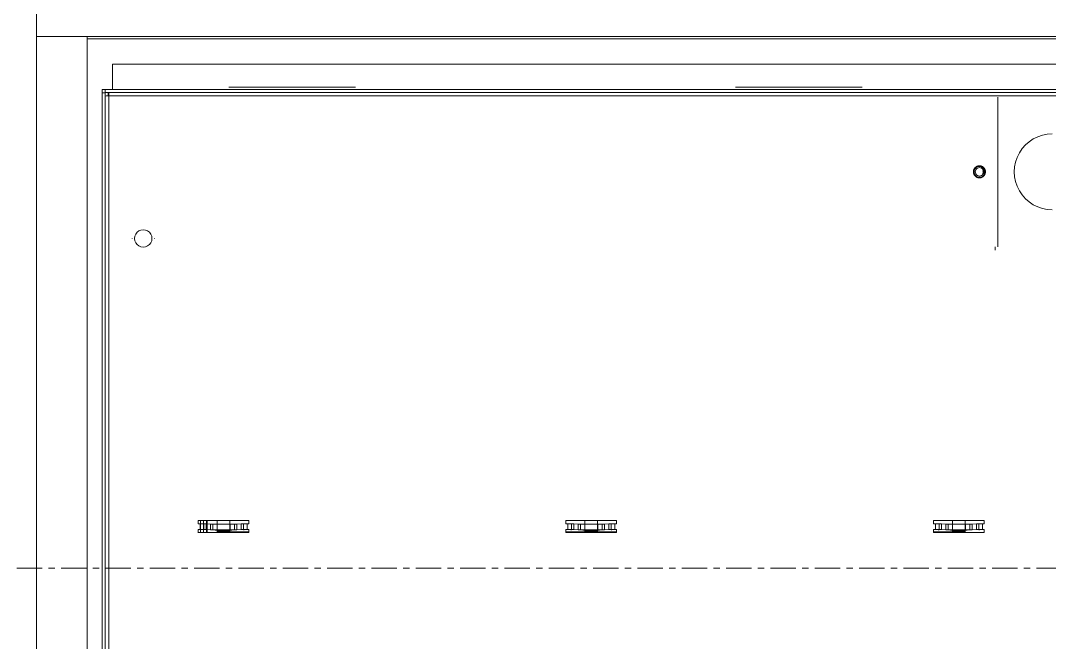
# Model space of a CAD drawing. Header units: inches. Extents: x 3268 to 7018, y 976 to 6708.
# Drawn here: x 5658.94 to 5679.24, y 3509.68 to 3521.96 of the extents above; entities that cross this region are included whole.
import ezdxf

# ---------------------------------------------------------------- set-up
doc = ezdxf.new("R2010")
doc.units = ezdxf.units.IN
doc.header["$MEASUREMENT"] = 0
doc.linetypes.add('Grid Line 1_2_', pattern=[0.875, 0.5, -0.125, 0.125, -0.125])
for name, color, linetype, lineweight in [('G-IMPT', 8, 'Continuous', 9), ('I-WALL', 2, 'Continuous', 9), ('Q-CASE', 31, 'Continuous', 9), ('Q-SPCQ', 91, 'Continuous', 9), ('S-GRID', 1, 'Continuous', 9)]:
    doc.layers.add(name, color=color, linetype=linetype, lineweight=lineweight)

# ---------------------------------------------------------------- blocks, each defined once
blk = doc.blocks.new('Main Locker for Revit - LKR-1_10_autocad_dwg_PRT-008-1-2-9311805-Overall Retail Plan Opt 2')
at = {"layer": 'G-IMPT', "color": 133}
for p, q in [((3.031, 15.633), (0.531, 15.633)), ((13.031, 15.633), (10.531, 15.633))]:
    blk.add_line(p, q, dxfattribs=at)
blk = doc.blocks.new('Main Locker for Revit - LKR-1_10_autocad_dwg_PRT-008-1-2$1$ATF-9311807-Overall Retail Plan Opt 2')
blk.add_blockref('Main Locker for Revit - LKR-1_10_autocad_dwg_PRT-008-1-2-9311805-Overall Retail Plan Opt 2', (0, 0))
blk = doc.blocks.new('Main Locker for Revit - LKR-1_10_autocad_dwg_ASY-001-9311819-Overall Retail Plan Opt 2')
blk.add_blockref('Main Locker for Revit - LKR-1_10_autocad_dwg_PRT-008-1-2$1$ATF-9311807-Overall Retail Plan Opt 2', (0, 0))
blk = doc.blocks.new('Main Locker for Revit - LKR-1_10_autocad_dwg_PRT-001-1-9311830-Overall Retail Plan Opt 2')
at = {"layer": 'G-IMPT', "color": 133}
for q in [(35.472, 15.582), (-1.91, 15.523)]:
    blk.add_line((-1.91, 15.582), q, dxfattribs=at)
blk.add_arc((-1.841, 15.513), 0.01, 90, 180, dxfattribs=at)
blk = doc.blocks.new('Main Locker for Revit - LKR-1_10_autocad_dwg_PRT-001-1$1$ATF-9311831-Overall Retail Plan Opt 2')
blk.add_blockref('Main Locker for Revit - LKR-1_10_autocad_dwg_PRT-001-1-9311830-Overall Retail Plan Opt 2', (0, 0))
blk = doc.blocks.new('Main Locker for Revit - LKR-1_10_autocad_dwg_PRT-002-1-V18-Overall Retail Plan Opt 2')
at = {"layer": 'G-IMPT', "color": 133}
for p, q in [((-1.969, 15.52), (-1.969, 15.582)), ((-1.969, 15.582), (-1.91, 15.582)), ((-1.969, -6.605), (-1.969, 15.52)), ((-1.91, 15.52), (-1.969, 15.52)), ((-1.969, -6.599), (-1.969, -6.668)), ((-1.969, -6.668), (-1.969, -6.605)), ((-1.969, -6.605), (-1.91, -6.605)), ((-1.91, -6.668), (-1.969, -6.668)), ((-1.91, -6.668), (-1.969, -6.668)), ((-1.91, -6.668), (-1.91, -6.599)), ((-1.91, -6.605), (-1.91, -6.668))]:
    blk.add_line(p, q, dxfattribs=at)
for radius in [0.069, 0.01]:
    blk.add_arc((-1.9, -6.599), radius, 180, 270, dxfattribs=at)
blk = doc.blocks.new('Main Locker for Revit - LKR-1_10_autocad_dwg_PRT-002-1$1$ATF-V19-Overall Retail Plan Opt 2')
blk.add_blockref('Main Locker for Revit - LKR-1_10_autocad_dwg_PRT-002-1-V18-Overall Retail Plan Opt 2', (0, 0))
blk = doc.blocks.new('Main Locker for Revit - LKR-1_10_autocad_dwg_PRT-004-1-9311836-Overall Retail Plan Opt 2')
at = {"layer": 'G-IMPT', "color": 133}
for p, q in [((-1.91, 15.455), (-1.91, 15.524)), ((-1.851, 15.524), (-1.91, 15.524)), ((-1.91, 15.455), (-1.91, -6.599)), ((-1.91, 15.455), (-1.91, -6.599)), ((-1.851, 15.524), (-1.851, 15.455)), ((35.405, 15.524), (-1.841, 15.524)), ((-1.841, 15.457), (-1.841, 15.524)), ((35.405, 15.524), (-1.841, 15.524)), ((-1.841, -6.596), (-1.841, 15.457)), ((35.405, 15.457), (-1.841, 15.457)), ((16.032, 13.956), (16.032, 13.955)), ((-0.073, 7.009), (-0.073, 7.071)), ((-0.073, 7.071), (0.927, 7.071)), ((0.927, 7.069), (-0.073, 7.069)), ((-0.073, 7.069), (-0.073, 7.007)), ((-0.037, 7.009), (-0.073, 7.009)), ((-0.073, 7.007), (-0.037, 7.007)), ((-0.037, 6.894), (-0.037, 7.009)), ((-0.037, 7.007), (-0.037, 6.892)), ((0.168, 7.001), (0.036, 7.006)), ((0.036, 6.891), (0.036, 7.006)), ((0.08, 6.892), (0.08, 7.007)), ((0.212, 7.002), (0.08, 7.007)), ((0.168, 6.886), (0.168, 7.001)), ((0.212, 6.887), (0.212, 7.002)), ((0.299, 7.001), (0.554, 7.001)), ((0.299, 7.001), (0.299, 6.886)), ((0.554, 6.999), (0.299, 6.999)), ((0.299, 6.884), (0.299, 6.999)), ((0.554, 7.001), (0.554, 6.886)), ((0.554, 6.884), (0.554, 6.999)), ((0.774, 7.007), (0.642, 7.002)), ((0.642, 7.002), (0.642, 6.887)), ((0.817, 7.006), (0.686, 7.001)), ((0.686, 6.886), (0.686, 7.001)), ((0.774, 6.892), (0.774, 7.007)), ((0.817, 6.891), (0.817, 7.006)), ((0.927, 7.009), (0.89, 7.009)), ((0.89, 7.009), (0.89, 6.894)), ((0.89, 7.007), (0.927, 7.007)), ((0.89, 6.892), (0.89, 7.007)), ((0.927, 7.071), (0.927, 7.009)), ((7.183, 7.009), (7.183, 7.071)), ((7.183, 7.071), (8.183, 7.071)), ((8.183, 7.069), (7.183, 7.069)), ((7.219, 7.009), (7.183, 7.009)), ((7.183, 7.007), (7.219, 7.007)), ((7.219, 6.894), (7.219, 7.009)), ((7.219, 7.007), (7.219, 6.892)), ((7.424, 7.001), (7.292, 7.006)), ((7.292, 6.891), (7.292, 7.006)), ((7.336, 6.892), (7.336, 7.007)), ((7.468, 7.002), (7.336, 7.007)), ((7.424, 6.886), (7.424, 7.001)), ((7.468, 6.887), (7.468, 7.002)), ((7.555, 7.001), (7.81, 7.001)), ((7.555, 7.001), (7.555, 6.886)), ((7.81, 6.999), (7.555, 6.999)), ((7.555, 6.884), (7.555, 6.999)), ((7.81, 7.001), (7.81, 6.886)), ((7.81, 6.884), (7.81, 6.999)), ((8.03, 7.007), (7.898, 7.002)), ((7.898, 7.002), (7.898, 6.887)), ((8.073, 7.006), (7.942, 7.001)), ((7.942, 6.886), (7.942, 7.001)), ((8.03, 6.892), (8.03, 7.007)), ((8.073, 6.891), (8.073, 7.006)), ((8.183, 7.009), (8.146, 7.009)), ((8.146, 7.009), (8.146, 6.894)), ((8.146, 7.007), (8.183, 7.007)), ((8.146, 6.892), (8.146, 7.007)), ((8.183, 7.071), (8.183, 7.009)), ((14.439, 7.009), (14.439, 7.071)), ((14.439, 7.071), (15.439, 7.071)), ((15.439, 7.069), (14.439, 7.069)), ((14.475, 7.009), (14.439, 7.009)), ((14.439, 7.007), (14.475, 7.007)), ((14.475, 6.894), (14.475, 7.009)), ((14.475, 7.007), (14.475, 6.892)), ((14.68, 7.001), (14.548, 7.006)), ((14.548, 6.891), (14.548, 7.006)), ((14.592, 6.892), (14.592, 7.007)), ((14.724, 7.002), (14.592, 7.007)), ((14.68, 6.886), (14.68, 7.001)), ((14.724, 6.887), (14.724, 7.002)), ((14.811, 7.001), (15.066, 7.001)), ((14.811, 7.001), (14.811, 6.886)), ((15.066, 6.999), (14.811, 6.999)), ((14.811, 6.884), (14.811, 6.999)), ((15.066, 7.001), (15.066, 6.886)), ((15.066, 6.884), (15.066, 6.999)), ((15.286, 7.007), (15.154, 7.002)), ((15.154, 7.002), (15.154, 6.887)), ((15.329, 7.006), (15.198, 7.001)), ((15.198, 6.886), (15.198, 7.001)), ((15.286, 6.892), (15.286, 7.007)), ((15.329, 6.891), (15.329, 7.006)), ((15.439, 7.009), (15.402, 7.009)), ((15.402, 7.009), (15.402, 6.894)), ((15.402, 7.007), (15.439, 7.007)), ((15.402, 6.892), (15.402, 7.007)), ((15.439, 7.071), (15.439, 7.009)), ((-0.073, 6.832), (-0.073, 6.894)), ((-0.073, 6.894), (-0.037, 6.894)), ((-0.037, 6.892), (-0.073, 6.892)), ((-0.073, 6.892), (-0.073, 6.83)), ((0.927, 6.832), (-0.073, 6.832)), ((0.036, 6.891), (0.168, 6.886)), ((0.08, 6.892), (0.212, 6.887)), ((0.554, 6.886), (0.299, 6.886)), ((0.299, 6.884), (0.554, 6.884)), ((0.642, 6.887), (0.774, 6.892)), ((0.686, 6.886), (0.817, 6.891)), ((0.89, 6.894), (0.927, 6.894)), ((0.927, 6.892), (0.89, 6.892)), ((0.927, 6.894), (0.927, 6.832)), ((7.183, 6.832), (7.183, 6.894)), ((7.183, 6.894), (7.219, 6.894)), ((7.219, 6.892), (7.183, 6.892)), ((8.183, 6.832), (7.183, 6.832)), ((7.292, 6.891), (7.424, 6.886)), ((7.336, 6.892), (7.468, 6.887)), ((7.81, 6.886), (7.555, 6.886)), ((7.555, 6.884), (7.81, 6.884)), ((7.898, 6.887), (8.03, 6.892)), ((7.942, 6.886), (8.073, 6.891)), ((8.146, 6.894), (8.183, 6.894)), ((8.183, 6.892), (8.146, 6.892)), ((8.183, 6.894), (8.183, 6.832)), ((14.439, 6.832), (14.439, 6.894)), ((14.439, 6.894), (14.475, 6.894)), ((14.475, 6.892), (14.439, 6.892)), ((15.439, 6.832), (14.439, 6.832)), ((14.548, 6.891), (14.68, 6.886)), ((14.592, 6.892), (14.724, 6.887)), ((15.066, 6.886), (14.811, 6.886)), ((14.811, 6.884), (15.066, 6.884)), ((15.154, 6.887), (15.286, 6.892)), ((15.198, 6.886), (15.329, 6.891)), ((15.402, 6.894), (15.439, 6.894)), ((15.439, 6.892), (15.402, 6.892)), ((15.439, 6.894), (15.439, 6.832))]:
    blk.add_line(p, q, dxfattribs=at)
for centre, major_axis, ratio, start_param, end_param in [((-1.841, 15.455), (-0.069, 0), 0.034899, 4.712389, 6.283185), ((16.782, 13.958), (0.75, 0), 0.999391, 1.570796, 4.712389), ((15.344, 13.958), (0.083, 0), 0.999391, 1.570796, 4.712389), ((15.344, 13.958), (0.083, 0), 0.999391, 4.712389, 7.853982), ((-1.16, 12.642), (0.172, 0), 0.999391, 1.570796, 4.712389), ((-1.16, 12.642), (0.172, 0), 0.999391, 4.712389, 7.853982), ((-0.037, 7.003), (0.157, 0), 0.034899, 0.735387, 1.570796), ((-0.037, 7.003), (0.0985, 0), 0.034899, 0.735387, 1.570796), ((0.299, 7.005), (-0.177, 0), 0.034899, 0.735387, 1.570796), ((0.299, 7.005), (0.118, 0), 0.034899, 3.87698, 4.712389), ((0.554, 7.005), (0.118, 0), 0.034899, 4.712389, 5.547798), ((0.554, 7.005), (0.177, 0), 0.034899, 4.712389, 5.547798), ((0.89, 7.003), (0.157, 0), 0.034899, 1.570796, 2.406205), ((0.89, 7.003), (0.0985, 0), 0.034899, 1.570796, 2.406205), ((7.219, 7.003), (0.157, 0), 0.034899, 0.735387, 1.570796), ((7.219, 7.003), (0.0985, 0), 0.034899, 0.735387, 1.570796), ((7.555, 7.005), (-0.177, 0), 0.034899, 0.735387, 1.570796), ((7.555, 7.005), (0.118, 0), 0.034899, 3.87698, 4.712389), ((7.81, 7.005), (-0.118, 0), 0.034899, 1.570796, 2.406205), ((7.81, 7.005), (0.177, 0), 0.034899, 4.712389, 5.547798), ((8.146, 7.003), (0.157, 0), 0.034899, 1.570796, 2.406205), ((8.146, 7.003), (0.0985, 0), 0.034899, 1.570796, 2.406205), ((14.475, 7.003), (0.157, 0), 0.034899, 0.735387, 1.570796), ((14.475, 7.003), (0.0985, 0), 0.034899, 0.735387, 1.570796), ((14.811, 7.005), (-0.177, 0), 0.034899, 0.735387, 1.570796), ((14.811, 7.005), (0.118, 0), 0.034899, 3.87698, 4.712389), ((15.066, 7.005), (-0.118, 0), 0.034899, 1.570796, 2.406205), ((15.066, 7.005), (0.177, 0), 0.034899, 4.712389, 5.547798), ((15.402, 7.003), (-0.157, 0), 0.034899, 4.712389, 5.547798), ((15.402, 7.003), (-0.0985, 0), 0.034899, 4.712389, 5.547798), ((-0.037, 6.888), (-0.157, 0), 0.034899, 3.87698, 4.712389), ((-0.037, 6.888), (-0.0985, 0), 0.034899, 3.87698, 4.712389), ((0.299, 6.89), (0.177, 0), 0.034899, 3.87698, 4.712389), ((0.299, 6.89), (0.118, 0), 0.034899, 3.87698, 4.712389), ((0.554, 6.89), (0.118, 0), 0.034899, 4.712389, 5.547798), ((0.554, 6.89), (0.177, 0), 0.034899, 4.712389, 5.547798), ((0.89, 6.888), (0.157, 0), 0.034899, 1.570796, 2.406205), ((0.89, 6.888), (0.0985, 0), 0.034899, 1.570796, 2.406205), ((7.219, 6.888), (0.157, 0), 0.034899, 0.735387, 1.570796), ((7.219, 6.888), (-0.0985, 0), 0.034899, 3.87698, 4.712389), ((7.555, 6.89), (0.177, 0), 0.034899, 3.87698, 4.712389), ((7.555, 6.89), (-0.118, 0), 0.034899, 0.735387, 1.570796), ((7.81, 6.89), (0.118, 0), 0.034899, 4.712389, 5.547798), ((7.81, 6.89), (-0.177, 0), 0.034899, 1.570796, 2.406205), ((8.146, 6.888), (0.157, 0), 0.034899, 1.570796, 2.406205), ((8.146, 6.888), (0.0985, 0), 0.034899, 1.570796, 2.406205), ((14.475, 6.888), (-0.157, 0), 0.034899, 3.87698, 4.712389), ((14.475, 6.888), (-0.0985, 0), 0.034899, 3.87698, 4.712389), ((14.811, 6.89), (0.177, 0), 0.034899, 3.87698, 4.712389), ((14.811, 6.89), (-0.118, 0), 0.034899, 0.735387, 1.570796), ((15.066, 6.89), (0.118, 0), 0.034899, 4.712389, 5.547798), ((15.066, 6.89), (0.177, 0), 0.034899, 4.712389, 5.547798), ((15.402, 6.888), (0.157, 0), 0.034899, 1.570796, 2.406205), ((15.402, 6.888), (0.0985, 0), 0.034899, 1.570796, 2.406205)]:
    blk.add_ellipse(centre, major_axis=major_axis, ratio=ratio, start_param=start_param, end_param=end_param, dxfattribs=at)
blk = doc.blocks.new('Main Locker for Revit - LKR-1_10_autocad_dwg_S-0420-1-9311837-Overall Retail Plan Opt 2')
at = {"layer": 'G-IMPT', "color": 133}
for p, q in [((1.12, -2.603), (1.12, -2.608)), ((1.168, -2.601), (1.168, -2.601)), ((1.511, -2.601), (1.511, -2.601)), ((1.56, -2.608), (1.56, -2.603))]:
    blk.add_line(p, q, dxfattribs=at)
blk = doc.blocks.new('Main Locker for Revit - LKR-1_10_autocad_dwg_FH-832-4-V22-Overall Retail Plan Opt 2')
at = {"layer": 'G-IMPT', "color": 133, "flags": 128}
for points in [[(15.454, 13.912), (15.455, 13.916), (15.457, 13.921), (15.458, 13.925), (15.459, 13.93), (15.46, 13.935), (15.461, 13.939), (15.462, 13.944), (15.462, 13.949), (15.463, 13.953), (15.463, 13.958), (15.463, 13.963), (15.462, 13.968), (15.462, 13.972), (15.461, 13.977), (15.46, 13.982), (15.459, 13.986), (15.458, 13.991), (15.457, 13.995), (15.455, 14), (15.453, 14.004), (15.451, 14.009), (15.449, 14.013), (15.447, 14.017), (15.444, 14.021), (15.442, 14.025), (15.439, 14.029), (15.436, 14.033), (15.433, 14.036), (15.43, 14.04), (15.426, 14.043), (15.423, 14.046), (15.419, 14.049), (15.416, 14.052), (15.412, 14.055), (15.408, 14.058), (15.404, 14.06), (15.4, 14.062), (15.395, 14.064), (15.391, 14.066), (15.387, 14.068), (15.382, 14.07), (15.378, 14.071), (15.373, 14.073), (15.368, 14.074), (15.364, 14.074), (15.359, 14.075), (15.354, 14.076), (15.35, 14.076), (15.345, 14.076), (15.34, 14.076), (15.335, 14.076), (15.331, 14.075), (15.326, 14.075), (15.321, 14.074), (15.317, 14.073), (15.312, 14.072), (15.308, 14.07), (15.303, 14.069), (15.299, 14.067), (15.294, 14.065), (15.29, 14.063), (15.286, 14.061), (15.282, 14.058), (15.278, 14.056), (15.274, 14.053), (15.27, 14.05), (15.267, 14.047), (15.263, 14.044), (15.26, 14.041), (15.256, 14.037), (15.253, 14.034), (15.25, 14.03), (15.248, 14.026), (15.245, 14.022), (15.242, 14.018), (15.24, 14.014), (15.238, 14.01), (15.236, 14.006), (15.235, 14.003)], [(15.235, 14.003), (15.233, 13.999), (15.232, 13.994), (15.23, 13.99), (15.229, 13.985), (15.228, 13.981), (15.227, 13.976), (15.227, 13.971), (15.226, 13.967), (15.226, 13.962), (15.226, 13.957), (15.226, 13.952), (15.226, 13.948), (15.227, 13.943), (15.227, 13.938), (15.228, 13.934), (15.229, 13.929), (15.231, 13.924), (15.232, 13.92), (15.234, 13.915), (15.235, 13.911), (15.237, 13.907), (15.239, 13.902), (15.242, 13.898), (15.244, 13.894), (15.247, 13.89), (15.25, 13.886), (15.252, 13.883), (15.256, 13.879), (15.259, 13.876), (15.262, 13.872), (15.266, 13.869), (15.269, 13.866), (15.273, 13.863), (15.277, 13.86), (15.281, 13.858), (15.285, 13.855), (15.289, 13.853), (15.293, 13.851), (15.297, 13.849), (15.302, 13.847), (15.306, 13.845), (15.311, 13.844), (15.315, 13.843), (15.32, 13.842), (15.325, 13.841), (15.329, 13.84), (15.334, 13.84), (15.339, 13.839), (15.344, 13.839), (15.348, 13.839), (15.353, 13.84), (15.358, 13.84), (15.362, 13.841), (15.367, 13.841), (15.372, 13.842), (15.376, 13.844), (15.381, 13.845), (15.385, 13.847), (15.39, 13.848), (15.394, 13.85), (15.398, 13.852), (15.403, 13.855), (15.407, 13.857), (15.411, 13.859), (15.414, 13.862), (15.418, 13.865), (15.422, 13.868), (15.425, 13.871), (15.429, 13.875), (15.432, 13.878), (15.435, 13.882), (15.438, 13.885), (15.441, 13.889), (15.444, 13.893), (15.446, 13.897), (15.448, 13.901), (15.451, 13.905), (15.453, 13.91), (15.454, 13.912)], [(15.412, 13.928), (15.418, 13.953), (15.414, 13.978)]]:
    blk.add_lwpolyline(points, dxfattribs=at)
at = {"layer": 'G-IMPT', "color": 133}
for centre, major_axis, start_param, end_param in [((15.344, 13.958), (0.107, 0), 5.888146, 9.029739), ((15.344, 13.957), (0.082, 0), 5.888146, 7.458942), ((15.344, 13.957), (0.101, 0), 5.888146, 7.458942), ((15.344, 13.957), (0.101, 0), 5.888146, 7.458942), ((15.344, 13.957), (0.107, 0), 5.888146, 7.458942), ((15.344, 13.958), (0.107, 0), 2.746553, 5.888146), ((15.344, 13.956), (0.0738, 0), 5.888146, 6.586278), ((15.344, 13.956), (0.082, 0), 5.888146, 6.586278), ((15.344, 13.956), (0.082, 0), 5.888146, 6.586278)]:
    blk.add_ellipse(centre, major_axis=major_axis, ratio=0.999391, start_param=start_param, end_param=end_param, dxfattribs=at)
blk = doc.blocks.new('Main Locker for Revit - LKR-1_10_autocad_dwg_PRT-004-1$1$ATF-9311840-Overall Retail Plan Opt 2')
for name, p in [('Main Locker for Revit - LKR-1_10_autocad_dwg_PRT-004-1-9311836-Overall Retail Plan Opt 2', (0, 0)), ('Main Locker for Revit - LKR-1_10_autocad_dwg_FH-832-4-V22-Overall Retail Plan Opt 2', (0, 0)), ('Main Locker for Revit - LKR-1_10_autocad_dwg_S-0420-1-9311837-Overall Retail Plan Opt 2', (-2.5, 15.243))]:
    blk.add_blockref(name, p)
blk = doc.blocks.new('Main Locker for Revit - LKR-1_10_autocad_dwg_PRT-005-4-9311844-Overall Retail Plan Opt 2')
at = {"layer": 'G-IMPT', "color": 133}
for p, q in [((15.704, 12.479), (15.704, 15.429)), ((17.86, 15.429), (17.86, 12.479)), ((15.657, 12.479), (15.657, 12.409)), ((17.907, 12.409), (17.907, 12.479))]:
    blk.add_line(p, q, dxfattribs=at)
blk = doc.blocks.new('Main Locker for Revit - LKR-1_10_autocad_dwg_PRT-006-1-1-9311845-Overall Retail Plan Opt 2')
at = {"layer": 'G-IMPT', "color": 133}
for p, q in [((0.302, 7.071), (0.302, 6.879)), ((0.302, 6.863), (0.302, 7.071)), ((0.552, 6.879), (0.552, 7.071)), ((0.552, 7.071), (0.552, 6.863)), ((7.558, 7.071), (7.558, 6.879)), ((7.558, 6.863), (7.558, 7.071)), ((7.808, 6.879), (7.808, 7.071)), ((7.808, 7.071), (7.808, 6.863)), ((14.813, 7.071), (14.813, 6.879)), ((14.813, 6.863), (14.813, 7.071)), ((15.063, 6.879), (15.063, 7.071)), ((15.063, 7.071), (15.063, 6.863)), ((0.552, 6.879), (0.302, 6.879)), ((0.302, 6.879), (0.302, 6.827)), ((0.302, 6.863), (0.552, 6.863)), ((0.302, 6.85), (0.302, 6.863)), ((0.552, 6.85), (0.302, 6.85)), ((0.302, 6.85), (0.302, 6.833)), ((0.302, 6.85), (0.552, 6.85)), ((0.552, 6.827), (0.552, 6.879)), ((0.552, 6.863), (0.552, 6.85)), ((0.552, 6.85), (0.927, 6.85)), ((7.183, 6.85), (7.558, 6.85)), ((7.808, 6.879), (7.558, 6.879)), ((7.558, 6.879), (7.558, 6.827)), ((7.558, 6.863), (7.808, 6.863)), ((7.558, 6.85), (7.558, 6.863)), ((7.808, 6.85), (7.558, 6.85)), ((7.558, 6.85), (7.808, 6.85)), ((7.808, 6.827), (7.808, 6.879)), ((7.808, 6.863), (7.808, 6.85)), ((7.808, 6.85), (8.183, 6.85)), ((14.439, 6.85), (14.813, 6.85)), ((14.813, 6.879), (15.063, 6.879)), ((14.813, 6.879), (14.813, 6.827)), ((15.063, 6.863), (14.813, 6.863)), ((14.813, 6.85), (14.813, 6.863)), ((14.813, 6.85), (15.063, 6.85)), ((14.813, 6.85), (15.063, 6.85)), ((15.063, 6.879), (15.063, 6.827)), ((15.063, 6.85), (15.063, 6.863)), ((15.063, 6.833), (15.063, 6.85))]:
    blk.add_line(p, q, dxfattribs=at)
blk = doc.blocks.new('Main Locker for Revit - LKR-1_10_autocad_dwg_PRT-006-1-1$1$ATF-9311848-Overall Retail Plan Opt 2')
blk.add_blockref('Main Locker for Revit - LKR-1_10_autocad_dwg_PRT-006-1-1-9311845-Overall Retail Plan Opt 2', (0, 0))
blk = doc.blocks.new('Main Locker for Revit - LKR-1_10_autocad_dwg_PRT-011-2-2-9311867-Overall Retail Plan Opt 2')
at = {"layer": 'G-IMPT', "color": 133}
for p, q in [((-0.03, 7.071), (-0.03, 6.832)), ((-0.03, 6.832), (-0.03, 7.071)), ((-0.03, 6.832), (-0.03, 7.071))]:
    blk.add_line(p, q, dxfattribs=at)
blk = doc.blocks.new('Main Locker for Revit - LKR-1_10_autocad_dwg_PRT-011-2-2-V95-Overall Retail Plan Opt 2')
at = {"layer": 'G-IMPT', "color": 133}
for p, q in [((-0.03, 7.071), (-0.03, 6.832)), ((-0.03, 6.832), (-0.03, 7.071)), ((-0.03, 6.832), (-0.03, 7.071)), ((0.031, 6.832), (0.031, 7.071)), ((0.09, 7.071), (0.09, 6.832))]:
    blk.add_line(p, q, dxfattribs=at)
blk = doc.blocks.new('Main Locker for Revit - LKR-1_10_autocad_dwg_PRT-010-1-1-9311860-Overall Retail Plan Opt 2')
at = {"layer": 'G-IMPT', "color": 133}
blk.add_line((0.1, 7.071), (0.1, 6.832), dxfattribs=at)
blk = doc.blocks.new('Main Locker for Revit - LKR-1_10_autocad_dwg_LKR-1_10_A-9311910-Overall Retail Plan Opt 2')
for name in ['Main Locker for Revit - LKR-1_10_autocad_dwg_PRT-002-1$1$ATF-V19-Overall Retail Plan Opt 2', 'Main Locker for Revit - LKR-1_10_autocad_dwg_PRT-001-1$1$ATF-9311831-Overall Retail Plan Opt 2', 'Main Locker for Revit - LKR-1_10_autocad_dwg_PRT-004-1$1$ATF-9311840-Overall Retail Plan Opt 2', 'Main Locker for Revit - LKR-1_10_autocad_dwg_ASY-001-9311819-Overall Retail Plan Opt 2', 'Main Locker for Revit - LKR-1_10_autocad_dwg_PRT-005-4-9311844-Overall Retail Plan Opt 2', 'Main Locker for Revit - LKR-1_10_autocad_dwg_PRT-011-2-2-9311867-Overall Retail Plan Opt 2', 'Main Locker for Revit - LKR-1_10_autocad_dwg_PRT-011-2-2-V95-Overall Retail Plan Opt 2', 'Main Locker for Revit - LKR-1_10_autocad_dwg_PRT-010-1-1-9311860-Overall Retail Plan Opt 2', 'Main Locker for Revit - LKR-1_10_autocad_dwg_PRT-006-1-1$1$ATF-9311848-Overall Retail Plan Opt 2']:
    blk.add_blockref(name, (0, 0))
blk = doc.blocks.new('Main Locker for Revit - LKR-1_10_autocad_dwg-9311801-Overall Retail Plan Opt 2')
blk.add_blockref('Main Locker for Revit - LKR-1_10_autocad_dwg_LKR-1_10_A-9311910-Overall Retail Plan Opt 2', (0, 0))
blk = doc.blocks.new('Main Locker for Revit - Main Locker for Revit-9311911-Overall Retail Plan Opt 2')
blk.add_blockref('Main Locker for Revit - LKR-1_10_autocad_dwg-9311801-Overall Retail Plan Opt 2', (1.969, -15.582))
blk = doc.blocks.new('Casework 95 - Casework 95-9779236-Overall Retail Plan Opt 2')
at = {"layer": 'Q-CASE', "color": 133}
for p, q in [((5769.938, 3516.598), (5672.188, 3516.598)), ((5672.688, 3515.598), (5672.688, 3516.098)), ((5672.688, 3516.098), (5769.438, 3516.098))]:
    blk.add_line(p, q, dxfattribs=at)
blk = doc.blocks.new('SURROUND - SURROUND-11874622-Overall Retail Plan Opt 2')
at = {"layer": 'Q-CASE', "color": 133}
for p, q in [((5672.188, 3516.649), (5671.188, 3516.649)), ((5671.188, 3516.649), (5671.188, 3493.899)), ((5672.188, 3492.899), (5672.188, 3516.649))]:
    blk.add_line(p, q, dxfattribs=at)
blk = doc.blocks.new('Arch_5 Points - Units and Amenities_v2022_rvt-1-Overall Retail Plan Opt 2')
at = {"layer": 'I-WALL', "color": 53, "lineweight": 15}
for p, q in [((5659.25, 3523.149), (5659.25, 3521.649)), ((5659.25, 3521.649), (5759.875, 3521.649)), ((5659.25, 3521.649), (5759.875, 3521.649)), ((5659.25, 3503.774), (5659.25, 3521.649))]:
    blk.add_line(p, q, dxfattribs=at)
at = {"layer": 'Q-CASE', "color": 133, "lineweight": 9}
for name in ['Casework 95 - Casework 95-9779236-Overall Retail Plan Opt 2', 'SURROUND - SURROUND-11874622-Overall Retail Plan Opt 2']:
    blk.add_blockref(name, (-11.938, 5), dxfattribs=at)
at = {"layer": 'Q-SPCQ', "color": 133, "lineweight": 9}
blk.add_blockref('Main Locker for Revit - Main Locker for Revit-9311911-Overall Retail Plan Opt 2', (5660.55, 3520.598), dxfattribs=at)

msp = doc.modelspace()

# ---------------------------------------------------------------- linework, layer by layer
at = {"layer": 'S-GRID', "linetype": 'Grid Line 1_2_'}
msp.add_line((6493.236, 3511.149), (3967.407, 3511.149), dxfattribs=at)

# ---------------------------------------------------------------- block references
at = {"lineweight": 5}
msp.add_blockref('Arch_5 Points - Units and Amenities_v2022_rvt-1-Overall Retail Plan Opt 2', (0, 0), dxfattribs=at)

doc.saveas('drawing.dxf')
